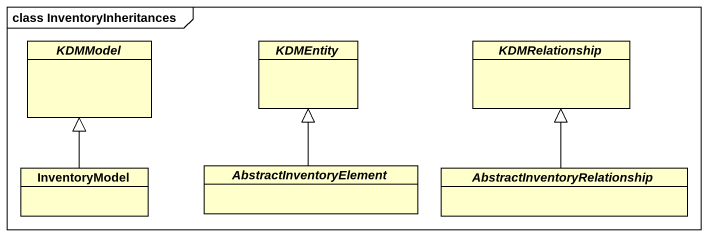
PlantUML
@startuml
mainframe class InventoryInheritances
hide circle
hide empty members
abstract class KDMModel
abstract class KDMEntity
abstract class KDMRelationship
class InventoryModel
abstract class AbstractInventoryElement
abstract class "AbstractInventoryRelationship" as AbstractInventoryRelationshi
InventoryModel -up-|> KDMModel
AbstractInventoryElement -up-|> KDMEntity
AbstractInventoryRelationshi -up-|> KDMRelationship
@enduml
